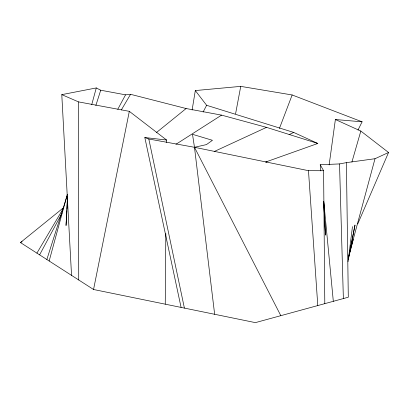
<?xml version="1.0" encoding="UTF-8"?>
<svg xmlns="http://www.w3.org/2000/svg" width="409" height="409" viewBox="0 0 409 409"><rect width="100%" height="100%" fill="white"/><g stroke="black" fill="none" stroke-linecap="round" stroke-linejoin="round"><path stroke-width="0.61" d="M165.251 304.173L165.834 233.57M166.586 142.45L166.606 140.031L129.321 111.335L78.502 101.882L61.785 94.643L71.544 275.369M67.49 196.33L66.043 225.517L66.877 210.569M66.943 209.321L67.291 203.094M348.079 261.602L352.461 226.642M329.138 164.919L335.38 119.525L362.103 121.821L358.003 130.067M192.118 110.041L195.313 90.563L240.743 86.376L292.149 94.965L362.103 121.821M235.569 113.85L240.743 86.376M348.335 259.628L355.012 225.001L348.713 257.036L353.207 239.521M335.38 119.525L360.83 131.059L388.55 152.491L375.007 158.723L346.403 162.634L348.299 297.22L255.385 322.624L93.549 289.495L129.321 111.335M349.158 254.526L375.007 158.723M49.167 260.998L67.321 194.301M91.698 104.765L96.279 87.94L100.716 90.22L125.537 94.837L130.553 94.31L186.121 108.533L221.576 115.128L266.51 127.368L317.808 143.467L265.456 162.097M351.909 162.046L360.83 131.059M46.851 259.516L67.05 196.029M95.854 105.507L100.716 90.22M266.515 162.429L266.954 161.279M279.439 128.411L292.149 94.965M357.768 223.871L388.55 152.491M203.094 112.071L206.617 105.297L195.313 90.563M39.612 254.863L61.989 213.191M117.782 109.285L125.537 94.837M36.917 253.135L63.717 207.685M121.309 109.985L130.553 94.31M93.549 289.495L20.45 242.563L63.84 207.46M156.535 132.465L186.121 108.533M175.942 144.305L221.576 115.128M20.45 242.563L22.076 241.709M289.112 134.658L293.693 132.424L317.808 143.467M214.423 151.432L266.51 127.368M61.785 94.643L96.279 87.94M320.82 170.85L320.232 164.755L339.526 163.922L346.403 162.634M181.085 307.415L144.822 137.536L148.815 139.009L194.479 147.296L308.478 170.676L323.596 170.732L324.802 303.642M144.822 137.536L166.606 140.031M206.617 105.297L293.693 132.424M320.232 164.755L323.596 170.732M280.809 315.671L194.479 147.296L192.501 134.31L212.445 140.307L206.453 144.597L194.479 147.296L214.648 314.286M148.815 139.009L184.398 308.089M323.739 201.33L333.32 301.315M308.478 170.676L317.788 305.559M323.739 202.7L325.487 235.109L323.734 202.061M339.526 163.922L343.371 298.565M78.502 101.882L78.722 279.976"/></g></svg>
